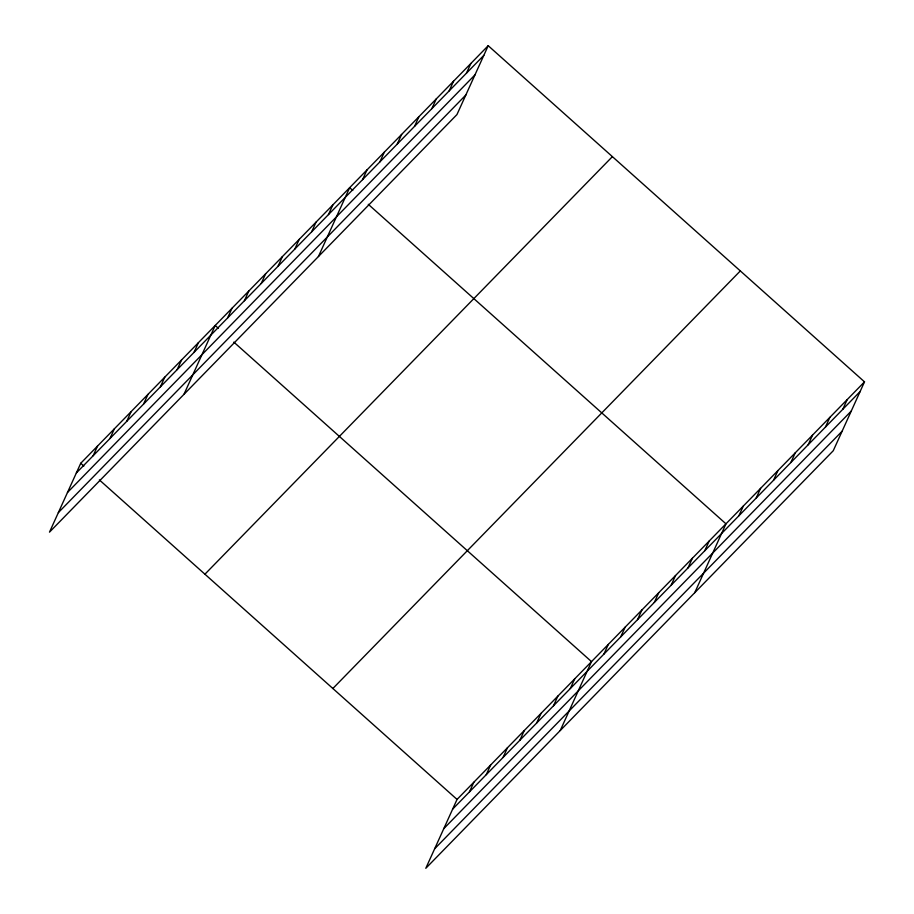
<?xml version="1.0" encoding="UTF-8"?>
<svg xmlns="http://www.w3.org/2000/svg" width="914" height="914" viewBox="0 0 914 914"><rect width="100%" height="100%" fill="white"/><g stroke="black" fill="none" stroke-linecap="round" stroke-linejoin="round"><path stroke-width="1.37" d="M488.202 45.7L80.74 463.272L49.493 532.142L456.954 114.57L488.202 45.7L864.507 381.858L833.26 450.728L425.798 868.3L457.046 799.43L864.507 381.858M93.148 455.743L97.547 446.043M109.954 438.514L114.353 428.826M126.76 421.297L131.159 411.597M143.567 404.068L147.965 394.368M160.373 386.839L164.771 377.151M177.179 369.622L181.578 359.922M193.997 352.393L198.395 342.693M183.954 394.334L215.201 325.475L218.297 328.252M227.609 317.946L232.007 308.247M244.415 300.717L248.814 291.029M261.221 283.489L265.62 273.8M278.027 266.271L282.426 256.571M294.834 249.042L299.232 239.354M311.651 231.825L316.05 222.125M328.457 214.596L332.856 204.896M318.426 256.537L349.662 187.678L352.77 190.443M362.584 179.624L366.982 169.924M379.893 161.881L384.291 152.181M397.213 144.126L401.612 134.438M414.533 126.383L418.932 116.684M431.854 108.64L436.241 98.941M449.162 90.886L453.561 81.197M466.483 73.143L470.881 63.443M469.453 791.901L473.852 782.213M486.259 774.684L490.658 764.984M503.066 757.455L507.464 747.755M519.872 740.226L524.27 730.537M536.678 723.008L541.077 713.308M553.496 705.779L557.883 696.08M570.302 688.55L574.7 678.862M560.259 730.503L591.507 661.633L233.824 342.11M603.914 654.104L608.313 644.416M620.72 636.887L625.119 627.187M637.526 619.658L641.925 609.958M654.333 602.429L658.731 592.74M671.15 585.211L675.537 575.512M687.956 567.982L692.355 558.283M704.763 550.754L709.161 541.065M694.731 592.706L725.967 523.836L368.285 204.313M738.889 515.782L743.288 506.093M756.198 498.039L760.597 488.339M773.518 480.296L777.917 470.596M790.839 462.541L795.237 452.853M808.159 444.798L812.557 435.098M825.468 427.055L829.866 417.355M842.788 409.301L847.187 399.612M76.342 472.972L483.803 55.4M67.476 492.497L474.937 74.925M58.359 512.617L465.82 95.045M204.919 574.209L612.38 156.637M332.856 688.505L740.317 270.932M452.647 809.13L860.108 391.558M443.781 828.655L851.242 411.083M434.664 848.775L842.125 431.202M80.74 463.272L83.837 466.049M99.363 479.907L457.046 799.43"/></g></svg>
